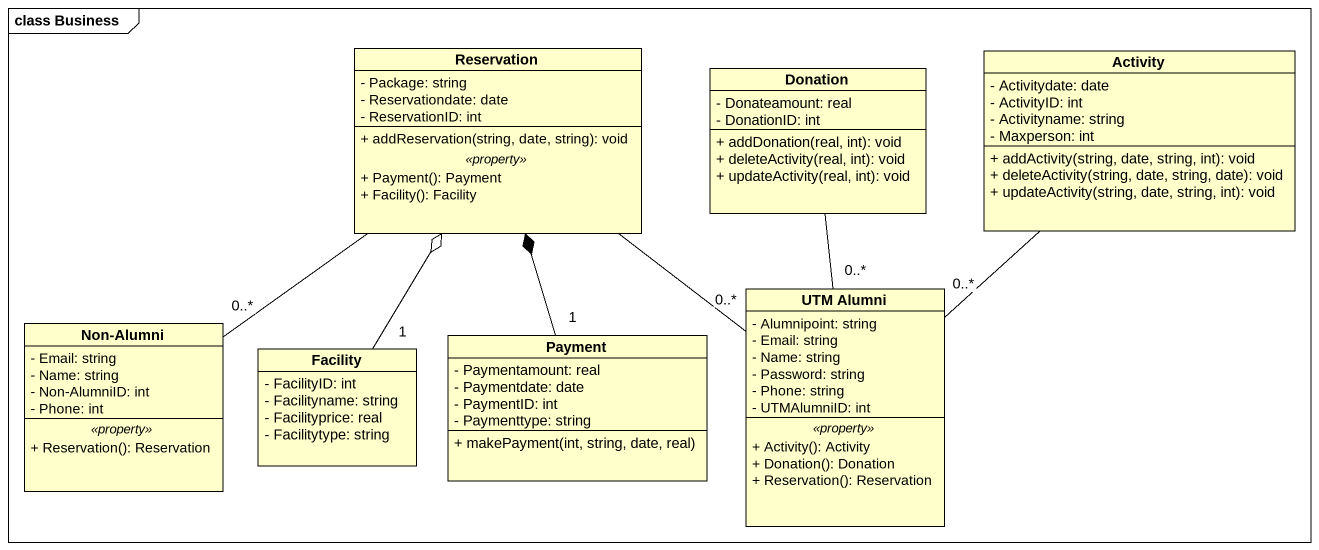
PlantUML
@startuml
mainframe class Business
hide circle
hide empty members
skinparam classAttributeIconSize 0
class Reservation {
  - Package: string
  - Reservationdate: date
  - ReservationID: int
  --
  + addReservation(string, date, string): void
  .. <<property>> ..
  + Payment(): Payment
  + Facility(): Facility
}
class Donation {
  - Donateamount: real
  - DonationID: int
  + addDonation(real, int): void
  + deleteActivity(real, int): void
  + updateActivity(real, int): void
}
class Activity {
  - Activitydate: date
  - ActivityID: int
  - Activityname: string
  - Maxperson: int
  + addActivity(string, date, string, int): void
  + deleteActivity(string, date, string, date): void
  + updateActivity(string, date, string, int): void
}
class "Non-Alumni" as Non_Alumni {
  - Email: string
  - Name: string
  - Non-AlumniID: int
  - Phone: int
  .. <<property>> ..
  + Reservation(): Reservation
}
class Payment {
  - Paymentamount: real
  - Paymentdate: date
  - PaymentID: int
  - Paymenttype: string
  + makePayment(int, string, date, real)
}
class "UTM Alumni" as UTM_Alumni {
  - Alumnipoint: string
  - Email: string
  - Name: string
  - Password: string
  - Phone: string
  - UTMAlumniID: int
  .. <<property>> ..
  + Activity(): Activity
  + Donation(): Donation
  + Reservation(): Reservation
}
class Facility {
  - FacilityID: int
  - Facilityname: string
  - Facilityprice: real
  - Facilitytype: string
}
Non_Alumni "0..*" -up- Reservation
Payment "1" -up-* Reservation
UTM_Alumni "0..*" -up- Reservation
UTM_Alumni "0..*" -up- Donation
UTM_Alumni "0..*" -up- Activity
Facility "1" -up-o Reservation
@enduml
